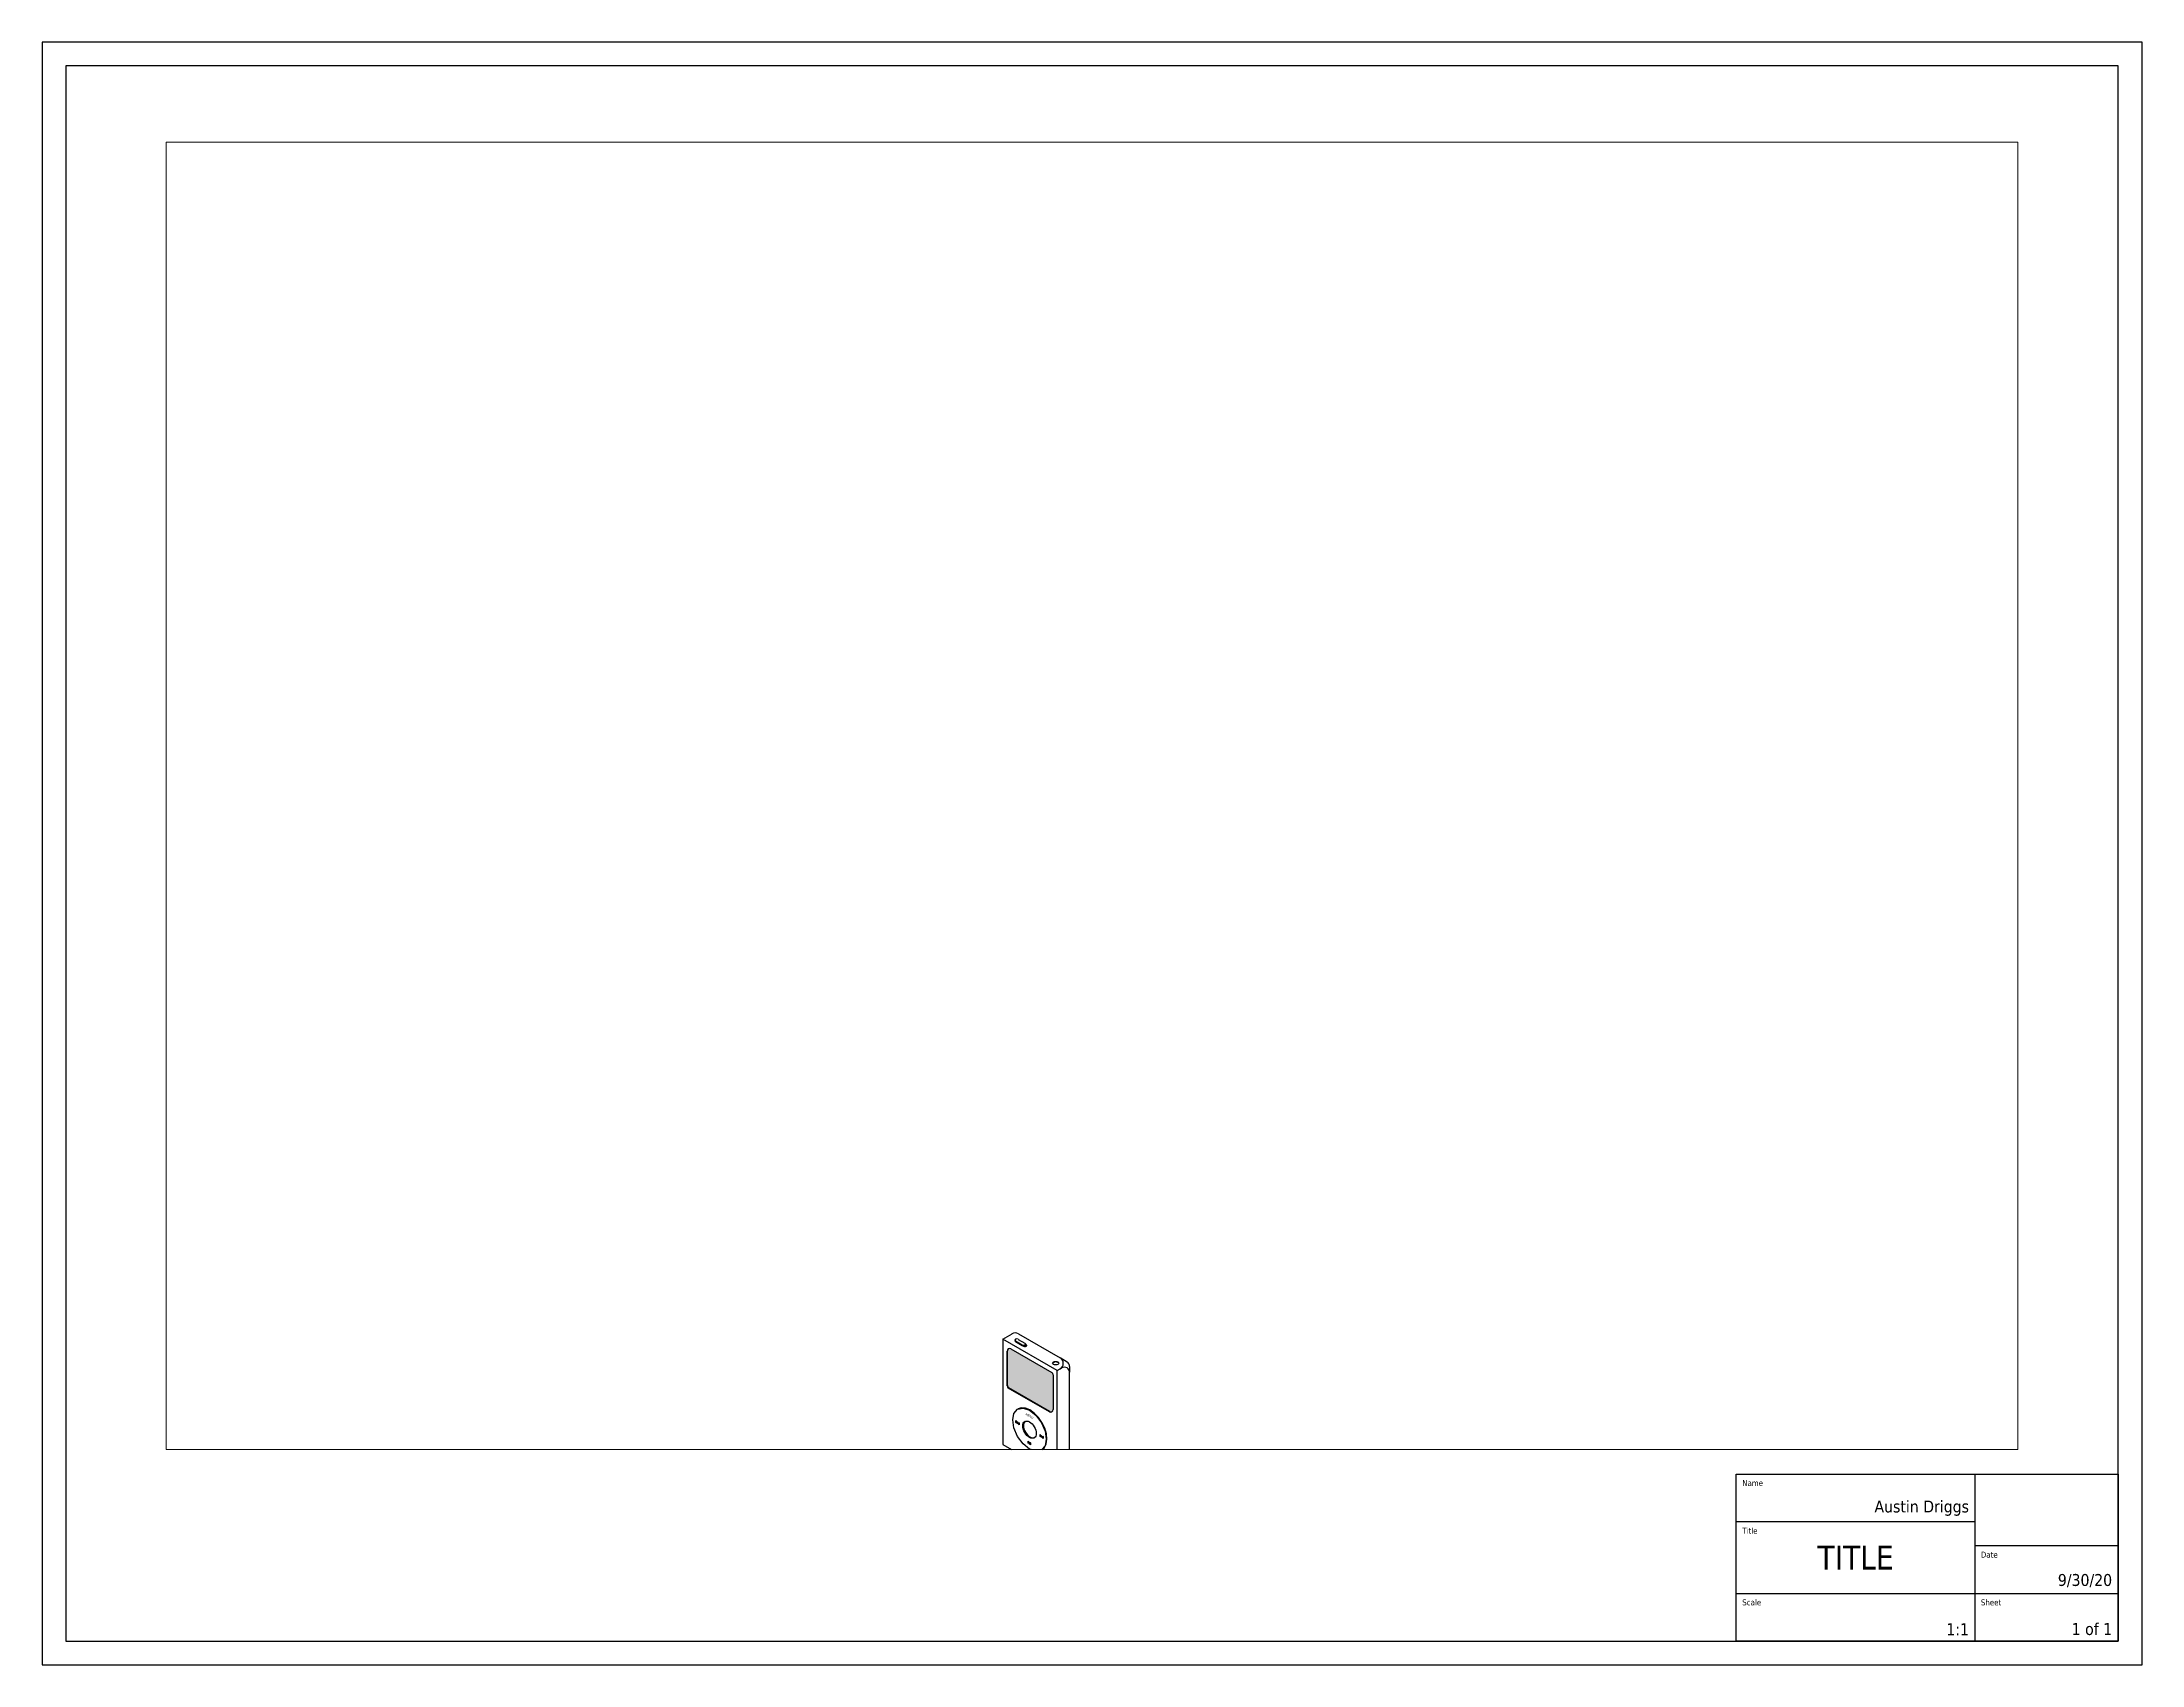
# Paper-space layout 'Layout2' of a CAD drawing. Header units: centimetres. Extents: x -0.3 to 21.7, y -0.3 to 16.7.
# The model-space entities are those that its viewports show. They can reach past a viewport. Long polylines and large blocks are cut down to what shows.
import ezdxf

# ---------------------------------------------------------------- set-up
doc = ezdxf.new("R2010")
doc.units = ezdxf.units.CM
doc.header["$MEASUREMENT"] = 0
doc.layers.add('construction', color=6, linetype='Continuous')
doc.layers.add('title', color=7, linetype='Continuous')
doc.styles.add('TAHOMA.0625', font='tahoma.ttf', dxfattribs={"height": 0.0625})
doc.styles.add('TAHOMA.125', font='tahoma.ttf', dxfattribs={"height": 0.125})
doc.styles.add('TAHOMA.25', font='tahoma.ttf', dxfattribs={"height": 0.25})

msp = doc.modelspace()

# ---------------------------------------------------------------- hatches: boundary and pattern name
at = {"layer": 'construction'}
h = msp.add_hatch(color=256, dxfattribs=at)
h.set_gradient(color1=(199, 200, 202), color2=(99, 100, 102), tint=1, name='INVCYLINDER')
h.paths.add_polyline_path([(6.63, 6.55, 0.267949), (6.75, 6.33), (10.79, 4, 0.235966), (11.02, 3.99, 0.235966), (11.12, 4.19), (11.12, 7.61, 0.267949), (10.99, 7.83), (6.95, 10.16, 0.235966), (6.73, 10.17, 0.235966), (6.63, 9.97)])

# ---------------------------------------------------------------- linework, layer by layer
for p, q in [((6.17, 11.11), (7.07, 11.63)), ((11.52, 8.02), (6.17, 11.11)), ((6.17, 11.11), (6.17, 0.75)), ((7.4, 10.94), (8.08, 10.55)), ((7.4, 10.88), (8.08, 10.49)), ((7.66, 11.09), (8.34, 10.7)), ((7.7, 11.63), (11.8, 9.26)), ((8.08, 10.49), (8.21, 10.42)), ((8.47, 10.57), (8.39, 10.61)), ((6.58, 6.52), (6.58, 9.94)), ((6.63, 6.55), (6.63, 9.97)), ((6.95, 10.16), (10.99, 7.83)), ((12.48, 8.86), (11.8, 9.26)), ((11.98, 8.29), (11.8, 8.18)), ((12.73, 8.43), (12.73, 7.85)), ((10.74, 3.97), (6.7, 6.3)), ((10.79, 4), (6.75, 6.33)), ((11.12, 7.61), (11.12, 4.19)), ((11.52, 8.02), (11.8, 8.18)), ((11.52, -2.34), (11.52, 8.02)), ((12.73, -1.35), (12.73, 7.85)), ((7.45, 2.9), (7.45, 3.1)), ((7.49, 3.07), (7.45, 3.1)), ((7.49, 2.87), (7.45, 2.9)), ((7.49, 3.07), (7.49, 2.87)), ((7.49, 2.87), (7.49, 3.07)), ((7.49, 2.97), (7.64, 2.98)), ((7.64, 2.78), (7.49, 2.97)), ((7.64, 2.78), (7.64, 2.98)), ((7.64, 2.88), (7.79, 2.89)), ((7.79, 2.69), (7.64, 2.88)), ((7.79, 2.69), (7.79, 2.89)), ((6.17, 0.75), (11.52, -2.34)), ((8.64, 1.07), (8.64, 0.87)), ((8.64, 1.07), (8.79, 0.88)), ((8.79, 0.88), (8.64, 0.87)), ((8.79, 0.78), (8.79, 0.98)), ((8.79, 0.98), (8.84, 0.96)), ((8.79, 0.98), (8.79, 0.78)), ((8.79, 0.78), (8.84, 0.76)), ((8.84, 0.96), (8.84, 0.76)), ((8.86, 0.74), (8.86, 0.94)), ((8.86, 0.94), (8.9, 0.92)), ((8.86, 0.94), (8.86, 0.74)), ((8.86, 0.74), (8.9, 0.72)), ((8.9, 0.92), (8.9, 0.72)), ((9.8, 1.74), (9.8, 1.54)), ((9.8, 1.74), (9.95, 1.55)), ((9.95, 1.55), (9.8, 1.54)), ((9.95, 1.65), (9.95, 1.45)), ((9.95, 1.65), (10.1, 1.46)), ((10.1, 1.46), (9.95, 1.45)), ((10.1, 1.36), (10.1, 1.56)), ((10.1, 1.56), (10.14, 1.53)), ((10.1, 1.56), (10.1, 1.36)), ((10.1, 1.36), (10.14, 1.33)), ((10.14, 1.53), (10.14, 1.33))]:
    msp.add_line(p, q)
for centre, radius, start, end in [((7.38, 11.09), 0.625, 60, 120), ((6.83, 9.94), 0.25, 60, 180), ((6.88, 9.97), 0.25, 126.8921, 180), ((11.48, 8.72), 0.625, 300, 60), ((12.23, 7.85), 0.5, 0, 120), ((12.23, 8.43), 0.5, 0, 60), ((6.83, 6.52), 0.25, 180, 240), ((6.88, 6.55), 0.25, 180, 240), ((10.87, 7.61), 0.25, 0, 60), ((10.87, 4.19), 0.25, 240, 0), ((10.92, 4.22), 0.25, 240, 293.1079)]:
    msp.add_arc(centre, radius, start, end)
for centre, major_axis, start_param, end_param in [((7.53, 11.02), (-0.184, 0), 3.926991, 7.068583), ((7.53, 10.96), (-0.184, 0), 5.996429, 7.068583), ((8.21, 10.63), (-0.184, 0), 0.785398, 3.926991), ((8.34, 10.49), (-0.184, 0), 0.785398, 3.926991), ((8.21, 10.51), (-0.184, 0), 1.742264, 3.742857), ((11.37, 8.69), (-0.306, 0), 3.312124, 6.112654), ((8.85, 2.24), (1.17, -2.02), 6.260912, 9.447051), ((8.85, 2.24), (0.467, -0.808), 3.197299, 6.227479)]:
    msp.add_ellipse(centre, major_axis=major_axis, ratio=0.57735, start_param=start_param, end_param=end_param)
for centre, major_axis in [((11.37, 8.75), (-0.306, 0)), ((8.79, 2.21), (1.17, -2.02)), ((8.79, 2.21), (0.467, -0.808))]:
    msp.add_ellipse(centre, major_axis=major_axis, ratio=0.57735)

# ---------------------------------------------------------------- texts
at = {"insert": (8.79, 3.55), "char_height": 0.2, "width": 0.7746, "attachment_point": 5, "rotation": 330, "style": 'TAHOMA.25'}
msp.add_mtext('{\\fArial|b0|i1|c0|p34;MENU}', dxfattribs=at)

psp = doc.layouts.new('Layout2')

# ---------------------------------------------------------------- linework, layer by layer
at = {"layer": 'title'}
for p, q in [((20, 1.75), (20, 0)), ((20, 1.25), (17.5, 1.25)), ((20, 1), (21.5, 1)), ((17.5, 0.5), (21.5, 0.5))]:
    psp.add_line(p, q, dxfattribs=at)
for points in [[(-0.25, -0.25), (21.75, -0.25), (21.75, 16.75), (-0.25, 16.75)], [(0, 0), (21.5, 0), (21.5, 16.5), (0, 16.5)], [(17.5, 1.75), (21.5, 1.75), (21.5, 0), (17.5, 0)]]:
    psp.add_lwpolyline(points, close=True, dxfattribs=at)

# ---------------------------------------------------------------- texts
at = {"layer": 'title', "width": 2.5}
for s, insert, char_height, attachment_point, style in [('Name', (17.562, 1.687), 0.0625, 1, 'TAHOMA.0625'), ('Austin Driggs', (19.937, 1.312), 0.125, 9, 'TAHOMA.125'), ('Title', (17.562, 1.187), 0.0625, 1, 'TAHOMA.0625'), ('TITLE', (18.75, 0.875), 0.25, 5, 'TAHOMA.25'), ('Date', (20.062, 0.937), 0.0625, 1, 'TAHOMA.0625'), ('9/30/20', (21.437, 0.562), 0.125, 9, 'TAHOMA.125'), ('Scale', (17.562, 0.437), 0.0625, 1, 'TAHOMA.0625'), ('Sheet', (20.062, 0.437), 0.0625, 1, 'TAHOMA.0625'), ('1:1', (19.937, 0.062), 0.125, 9, 'TAHOMA.125'), ('1 of 1', (21.437, 0.062), 0.125, 9, 'TAHOMA.125')]:
    psp.add_mtext(s, dxfattribs=dict(at, insert=insert, char_height=char_height, attachment_point=attachment_point, style=style))

# ---------------------------------------------------------------- viewports
at = {"layer": 'title'}
psp.add_viewport(center=(10.75, 8.853), size=(19.4, 13.69317), view_center_point=(14.935, 64.521), view_height=128.53826, dxfattribs=at)

doc.saveas('drawing.dxf')
